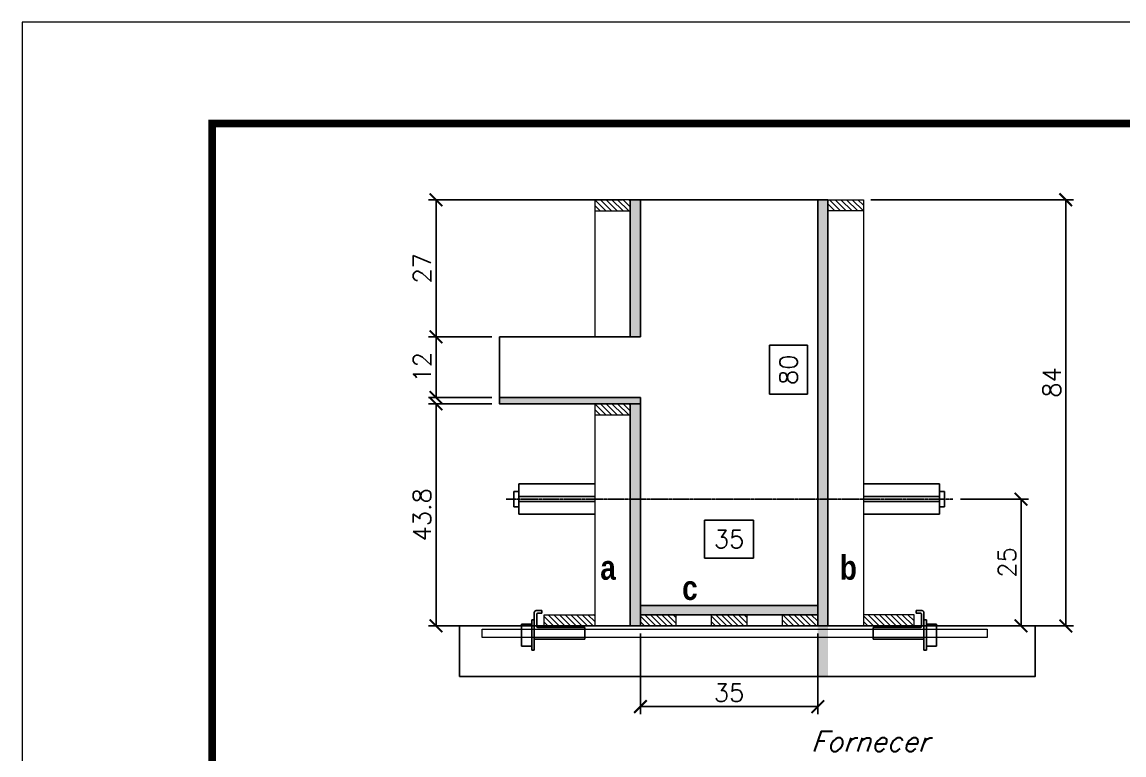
# Model space of a CAD drawing. Extents: x -20960 to -5926, y -2106 to 21915.
# Drawn here: x -10608.5 to -10173.6, y 20477.8 to 20766.8 of the extents above; entities that cross this region are included whole.
import ezdxf

# ---------------------------------------------------------------- set-up
doc = ezdxf.new("R2010")
doc.units = 0
doc.linetypes.add('DASHED', pattern=[0.75, 0.5, -0.25])
doc.linetypes.add('HIDDEN', pattern=[0.375, 0.25, -0.125])
for name, color, linetype in [('barrote', 251, 'Continuous'), ('COTA', 241, 'Continuous'), ('Cota Seção (2x)', 4, 'Continuous'), ('detalhes', 4, 'Continuous'), ('Painéis', 200, 'Continuous'), ('presilha', 1, 'Continuous'), ('TENSOR', 3, 'Continuous'), ('texto', 7, 'Continuous')]:
    doc.layers.add(name, color=color, linetype=linetype)
for name, color, linetype, lineweight in [('CONCRETO', 251, 'Continuous', 25), ('Folhas', 255, 'Continuous', 9), ('Hachura', 251, 'Continuous', 9), ('Madeira', 126, 'Continuous', 18), ('SARRAFO DE PRESSAO', 251, 'DASHED', 9), ('SCO-___-LAJ', 2, 'Continuous', 0)]:
    doc.layers.add(name, color=color, linetype=linetype, lineweight=lineweight)
doc.styles.add('Romans', font='romans.shx')
doc.styles.add('TECNICA', font='techb___.ttf', dxfattribs={"height": 10})
doc.dimstyles.new('Cota Seção (2x)', dxfattribs={"dimtxt": 7, "dimasz": 5, "dimexe": 3, "dimexo": 3, "dimgap": 2, "dimtad": 3, "dimdec": 1, "dimlfac": 0.5, "dimzin": 12, "dimdsep": 46, "dimtxsty": 'Romans', "dimblk": 'ARCHTICK', "dimcen": 0, "dimclrd": 4, "dimclre": 4, "dimclrt": 1, "dimadec": 1, "dimazin": 3, "dimtfac": 1, "dimtdec": 1, "dimtmove": 0, "dimatfit": 3, "dimldrblk": 'OBLIQUE', "dimfxl": 1, "dimtolj": 1, "dimtzin": 12, "dimarcsym": 0})
doc.dimstyles.new('Cota Seção interna', dxfattribs={"dimtxt": 7, "dimasz": 6, "dimexe": 0.18, "dimexo": 2, "dimgap": -4, "dimtad": 3, "dimdec": 1, "dimlfac": 0.5, "dimzin": 12, "dimdsep": 46, "dimtxsty": 'Romans', "dimblk": 'ARCHTICK', "dimcen": 0.09, "dimse1": 1, "dimse2": 1, "dimsd1": 1, "dimsd2": 1, "dimclrd": 180, "dimclre": 5, "dimclrt": 1, "dimadec": 0, "dimazin": 3, "dimtfac": 1, "dimtdec": 1, "dimtofl": 0, "dimtmove": 0, "dimatfit": 3, "dimldrblk": 'ARCHTICK', "dimfxl": 1, "dimtolj": 1, "dimtzin": 0, "dimarcsym": 0})
pattern_1 = [(315, (12615.1926, 12299.082), (1.12253202, 1.12253202), [])]

# ---------------------------------------------------------------- blocks, each defined once
blk = doc.blocks.new('9999999999')
at = {"layer": 'Folhas'}
blk.add_lwpolyline([(98138.98, 34190.21), (99623.98, 34190.21), (99623.98, 35240.21), (98138.98, 35240.21)], close=True, dxfattribs=at)
at = {"layer": 'Folhas', "color": 30, "const_width": 3}
blk.add_lwpolyline([(98213.98, 34230.21), (99583.98, 34230.21), (99583.98, 35200.21), (98213.98, 35200.21)], close=True, dxfattribs=at)
blk = doc.blocks.new('_ArchTick')
at = {"color": 0, "linetype": 'ByBlock', "const_width": 0.15}
blk.add_lwpolyline([(-0.5, -0.5), (0.5, 0.5)], dxfattribs=at)
blk = doc.blocks.new('*D13')
at = {"layer": 'COTA', "color": 4, "lineweight": -2, "transparency": 16777216}
for p, q in [((-10273.48, 20696.73), (-10193.6, 20696.73)), ((-10196.6, 20528.73), (-10196.6, 20696.73)), ((-10257.88, 20528.73), (-10193.6, 20528.73))]:
    blk.add_line(p, q, dxfattribs=at)
at = {"layer": 'Defpoints', "color": 0, "transparency": 16777216}
for p in [(-10276.48, 20696.73), (-10196.6, 20696.73), (-10260.88, 20528.73)]:
    blk.add_point(p, dxfattribs=at)
at = {"layer": 'COTA', "color": 4, "lineweight": -2, "transparency": 16777216, "xscale": 5, "yscale": 5, "zscale": 5}
for p, rotation in [((-10196.6, 20696.73), 90), ((-10196.6, 20528.73), 270)]:
    blk.add_blockref('_ArchTick', p, dxfattribs=dict(at, rotation=rotation))
at = {"layer": 'COTA', "color": 1, "transparency": 16777216, "insert": (-10202.1, 20624.73), "char_height": 7, "attachment_point": 5, "rotation": 90, "style": 'Romans'}
blk.add_mtext('\\A1;84', dxfattribs=at)
blk = doc.blocks.new('_Oblique')
at = {"color": 0, "linetype": 'ByBlock', "lineweight": -2}
blk.add_line((-0.5, -0.5), (0.5, 0.5), dxfattribs=at)
blk = doc.blocks.new('*D14')
at = {"layer": 'Cota Seção (2x)', "color": 180, "lineweight": -2, "transparency": 16777216}
for p, q in [((-10298.48, 20639.39), (-10313.48, 20639.39)), ((-10313.48, 20639.39), (-10313.48, 20620.06)), ((-10298.48, 20620.06), (-10298.48, 20639.39)), ((-10313.48, 20620.06), (-10298.48, 20620.06))]:
    blk.add_line(p, q, dxfattribs=at)
at = {"layer": 'Defpoints', "color": 0, "transparency": 16777216}
for p in [(-10294.48, 20696.73), (-10294.48, 20696.73), (-10294.48, 20536.73)]:
    blk.add_point(p, dxfattribs=at)
at = {"layer": 'Cota Seção (2x)', "color": 1, "transparency": 16777216, "insert": (-10305.98, 20629.73), "char_height": 7, "attachment_point": 5, "rotation": 90, "style": 'Romans'}
blk.add_mtext('\\A1;80', dxfattribs=at)
blk = doc.blocks.new('*D15')
at = {"layer": 'COTA', "color": 4, "lineweight": -2, "transparency": 16777216}
for p, q in [((-10423.08, 20642.73), (-10448.13, 20642.73)), ((-10445.13, 20642.73), (-10445.13, 20618.73)), ((-10423.08, 20618.73), (-10448.13, 20618.73))]:
    blk.add_line(p, q, dxfattribs=at)
at = {"layer": 'Defpoints', "color": 0, "transparency": 16777216}
for p in [(-10420.08, 20642.73), (-10445.13, 20618.73), (-10420.08, 20618.73)]:
    blk.add_point(p, dxfattribs=at)
at = {"layer": 'COTA', "color": 4, "lineweight": -2, "transparency": 16777216, "xscale": 5, "yscale": 5, "zscale": 5}
for p, rotation in [((-10445.13, 20642.73), 90), ((-10445.13, 20618.73), 270)]:
    blk.add_blockref('_ArchTick', p, dxfattribs=dict(at, rotation=rotation))
at = {"layer": 'COTA', "color": 1, "transparency": 16777216, "insert": (-10450.63, 20630.73), "char_height": 7, "attachment_point": 5, "rotation": 90, "style": 'Romans'}
blk.add_mtext('\\A1;12', dxfattribs=at)
blk = doc.blocks.new('*D16')
at = {"layer": 'COTA', "color": 4, "lineweight": -2, "transparency": 16777216}
for p, q in [((-10423.08, 20616.33), (-10448.13, 20616.33)), ((-10445.13, 20616.33), (-10445.13, 20528.73)), ((-10401.08, 20528.73), (-10448.13, 20528.73))]:
    blk.add_line(p, q, dxfattribs=at)
at = {"layer": 'Defpoints', "color": 0, "transparency": 16777216}
for p in [(-10420.08, 20616.33), (-10445.13, 20528.73), (-10398.08, 20528.73)]:
    blk.add_point(p, dxfattribs=at)
at = {"layer": 'COTA', "color": 4, "lineweight": -2, "transparency": 16777216, "xscale": 5, "yscale": 5, "zscale": 5}
for p, rotation in [((-10445.13, 20616.33), 90), ((-10445.13, 20528.73), 270)]:
    blk.add_blockref('_ArchTick', p, dxfattribs=dict(at, rotation=rotation))
at = {"layer": 'COTA', "color": 1, "transparency": 16777216, "insert": (-10450.63, 20572.53), "char_height": 7, "attachment_point": 5, "rotation": 90, "style": 'Romans'}
blk.add_mtext('\\A1;43.8', dxfattribs=at)
blk = doc.blocks.new('PRESILHA METÁLICA 1')
at = {"layer": 'presilha'}
for p, q in [((7.5, 10.64), (7.5, 19.86)), ((12, 21), (8.64, 21)), ((12, 21), (12, 19.5)), ((6, 15.5), (7.5, 15.5)), ((6, -2.5), (6, 15.5)), ((7.5, 15.5), (7.5, -2.5)), ((9, 11.57), (9, 18.93)), ((12, 19.5), (9.57, 19.5)), ((0, 13), (6, 13)), ((0, 13), (0, 0)), ((6, 13), (6, 0)), ((37.5, 11), (9.57, 11)), ((37.5, 11), (37.5, 4.1)), ((6, 0), (0, 0)), ((37.5, 4.1), (7.5, 4.1)), ((7.5, -2.5), (6, -2.5))]:
    blk.add_line(p, q, dxfattribs=at)
for centre, radius, start, end in [((8.64, 19.86), 1.14, 90, 180), ((9.57, 18.93), 0.57, 90, 180), ((9.57, 11.57), 0.57, 180, 270)]:
    blk.add_arc(centre, radius, start, end, dxfattribs=at)
blk = doc.blocks.new('*D17')
at = {"layer": 'COTA', "color": 4, "lineweight": -2, "transparency": 16777216}
for p, q in [((-10364.48, 20525.73), (-10364.48, 20493.9)), ((-10294.48, 20525.73), (-10294.48, 20493.9)), ((-10364.48, 20496.9), (-10294.48, 20496.9))]:
    blk.add_line(p, q, dxfattribs=at)
at = {"layer": 'Defpoints', "color": 0, "transparency": 16777216}
for p in [(-10364.48, 20528.73), (-10294.48, 20528.73), (-10294.48, 20496.9)]:
    blk.add_point(p, dxfattribs=at)
at = {"layer": 'COTA', "color": 4, "lineweight": -2, "transparency": 16777216, "xscale": 5, "yscale": 5, "zscale": 5, "rotation": 180}
blk.add_blockref('_ArchTick', (-10364.48, 20496.9), dxfattribs=at)
at = {"layer": 'COTA', "color": 4, "lineweight": -2, "transparency": 16777216, "xscale": 5, "yscale": 5, "zscale": 5}
blk.add_blockref('_ArchTick', (-10294.48, 20496.9), dxfattribs=at)
at = {"layer": 'COTA', "color": 1, "transparency": 16777216, "insert": (-10329.48, 20502.4), "char_height": 7, "attachment_point": 5, "style": 'Romans'}
blk.add_mtext('\\A1;35', dxfattribs=at)
blk = doc.blocks.new('*D32')
at = {"layer": 'COTA', "color": 4, "lineweight": -2, "transparency": 16777216}
for p, q in [((-10238.17, 20578.73), (-10211.27, 20578.73)), ((-10214.27, 20528.73), (-10214.27, 20578.73)), ((-10253.48, 20528.73), (-10211.27, 20528.73))]:
    blk.add_line(p, q, dxfattribs=at)
at = {"layer": 'Defpoints', "color": 0, "transparency": 16777216}
for p in [(-10241.17, 20578.73), (-10214.27, 20578.73), (-10256.48, 20528.73)]:
    blk.add_point(p, dxfattribs=at)
at = {"layer": 'COTA', "color": 4, "lineweight": -2, "transparency": 16777216, "xscale": 5, "yscale": 5, "zscale": 5}
for p, rotation in [((-10214.27, 20578.73), 90), ((-10214.27, 20528.73), 270)]:
    blk.add_blockref('_ArchTick', p, dxfattribs=dict(at, rotation=rotation))
at = {"layer": 'COTA', "color": 1, "transparency": 16777216, "insert": (-10219.77, 20553.73), "char_height": 7, "attachment_point": 5, "rotation": 90, "style": 'Romans'}
blk.add_mtext('\\A1;25', dxfattribs=at)
blk = doc.blocks.new('*D33')
at = {"layer": 'COTA', "color": 4, "lineweight": -2, "transparency": 16777216}
for p, q in [((-10371.48, 20696.73), (-10448.13, 20696.73)), ((-10445.13, 20642.73), (-10445.13, 20696.73)), ((-10423.08, 20642.73), (-10448.13, 20642.73))]:
    blk.add_line(p, q, dxfattribs=at)
at = {"layer": 'Defpoints', "color": 0, "transparency": 16777216}
for p in [(-10445.13, 20696.73), (-10368.48, 20696.73), (-10420.08, 20642.73)]:
    blk.add_point(p, dxfattribs=at)
at = {"layer": 'COTA', "color": 4, "lineweight": -2, "transparency": 16777216, "xscale": 5, "yscale": 5, "zscale": 5}
for p, rotation in [((-10445.13, 20696.73), 90), ((-10445.13, 20642.73), 270)]:
    blk.add_blockref('_ArchTick', p, dxfattribs=dict(at, rotation=rotation))
at = {"layer": 'COTA', "color": 1, "transparency": 16777216, "insert": (-10450.63, 20669.73), "char_height": 7, "attachment_point": 5, "rotation": 90, "style": 'Romans'}
blk.add_mtext('\\A1;27', dxfattribs=at)
blk = doc.blocks.new('*D30')
at = {"layer": 'Cota Seção (2x)', "color": 180, "lineweight": -2, "transparency": 16777216}
for p, q in [((-10319.81, 20570.44), (-10339.14, 20570.44)), ((-10339.14, 20570.44), (-10339.14, 20555.44)), ((-10319.81, 20555.44), (-10319.81, 20570.44)), ((-10339.14, 20555.44), (-10319.81, 20555.44))]:
    blk.add_line(p, q, dxfattribs=at)
at = {"layer": 'Defpoints', "color": 0, "transparency": 16777216}
for p in [(-10364.48, 20551.44), (-10364.48, 20536.73), (-10294.48, 20536.73)]:
    blk.add_point(p, dxfattribs=at)
at = {"layer": 'Cota Seção (2x)', "color": 1, "transparency": 16777216, "insert": (-10329.48, 20562.94), "char_height": 7, "attachment_point": 5, "style": 'Romans'}
blk.add_mtext('\\A1;35', dxfattribs=at)

msp = doc.modelspace()

# ---------------------------------------------------------------- hatches: boundary and pattern name
at = {"layer": 'Hachura'}
h = msp.add_hatch(dxfattribs=at)
h.set_pattern_fill('ANSI31', color=256, scale=0.5, angle=270, style=0)
h.set_pattern_definition([(315, (12583.1926, 12389.082), (1.12253202, 1.12253202), [])])
h.paths.add_polyline_path([(-10368.48, 20692.33), (-10368.48, 20696.73), (-10382.48, 20696.73), (-10382.48, 20692.33)])
h = msp.add_hatch(color=256, dxfattribs=at)
h.dxf.hatch_style = 1
h.paths.add_polyline_path([(-10368.48, 20642.73), (-10364.48, 20642.73), (-10364.48, 20696.73), (-10368.48, 20696.73)])
h.paths.add_polyline_path([(-10364.48, 20616.33), (-10368.48, 20616.33), (-10368.48, 20558.73), (-10364.48, 20558.73)])
h = msp.add_hatch(color=256, dxfattribs=at)
h.dxf.hatch_style = 1
h.paths.add_polyline_path([(-10290.48, 20696.73), (-10294.48, 20696.73), (-10294.48, 20508.73), (-10290.48, 20508.73)])
h = msp.add_hatch(dxfattribs=at)
h.set_pattern_fill('ANSI31', color=256, scale=0.5, angle=270, style=0)
h.set_pattern_definition([(315, (12615.1926, 12389.082), (1.12253202, 1.12253202), [])])
h.paths.add_polyline_path([(-10290.48, 20692.33), (-10290.48, 20696.73), (-10276.48, 20696.73), (-10276.48, 20692.33)])
h = msp.add_hatch(color=256, dxfattribs=at)
h.dxf.hatch_style = 1
h.paths.add_polyline_path([(-10364.48, 20616.33), (-10364.48, 20618.73), (-10420.08, 20618.73), (-10420.08, 20616.33)])
h = msp.add_hatch(dxfattribs=at)
h.set_pattern_fill('ANSI31', color=256, scale=0.5, angle=270, style=0)
h.set_pattern_definition([(315, (12583.1926, 12308.682), (1.12253202, 1.12253202), [])])
h.paths.add_polyline_path([(-10368.48, 20611.93), (-10368.48, 20616.33), (-10382.48, 20616.33), (-10382.48, 20611.93)])
h = msp.add_hatch(color=256, dxfattribs=at)
h.dxf.hatch_style = 1
h.paths.add_polyline_path([(-10368.48, 20610.33), (-10364.48, 20610.33), (-10364.48, 20528.73), (-10368.48, 20528.73)])
h = msp.add_hatch(color=256, dxfattribs=at)
h.dxf.hatch_style = 1
h.paths.add_polyline_path([(-10294.48, 20533.13), (-10294.48, 20536.73), (-10364.48, 20536.73), (-10364.48, 20533.13)])
h = msp.add_hatch(dxfattribs=at)
h.set_pattern_fill('ANSI31', color=256, scale=0.5, angle=270, style=0)
h.set_pattern_definition([(315, (12583.1926, 12299.082), (1.12253202, 1.12253202), [])])
h.paths.add_polyline_path([(-10402.48, 20528.73), (-10402.48, 20533.13), (-10382.48, 20533.13), (-10382.48, 20528.73)])
h = msp.add_hatch(dxfattribs=at)
h.set_pattern_fill('ANSI31', color=256, scale=0.5, angle=270, style=0)
h.set_pattern_definition([(315, (12583.1926, 12299.082), (1.12253202, 1.12253202), [])])
h.paths.add_polyline_path([(-10364.48, 20528.73), (-10364.48, 20533.13), (-10350.48, 20533.13), (-10350.48, 20528.73)])
h = msp.add_hatch(dxfattribs=at)
h.set_pattern_fill('ANSI31', color=256, scale=0.5, angle=270, style=0)
h.set_pattern_definition([(315, (12611.1926, 12299.082), (1.12253202, 1.12253202), [])])
h.paths.add_polyline_path([(-10336.48, 20528.73), (-10336.48, 20533.13), (-10322.48, 20533.13), (-10322.48, 20528.73)])
h = msp.add_hatch(dxfattribs=at)
h.set_pattern_fill('ANSI31', color=256, scale=0.5, angle=270, style=0)
h.set_pattern_definition(pattern_1)
h.paths.add_polyline_path([(-10294.48, 20528.73), (-10294.48, 20533.13), (-10308.48, 20533.13), (-10308.48, 20528.73)])
h = msp.add_hatch(dxfattribs=at)
h.set_pattern_fill('ANSI31', color=256, scale=0.5, angle=270, style=0)
h.set_pattern_definition(pattern_1)
h.paths.add_polyline_path([(-10256.48, 20528.73), (-10256.48, 20533.13), (-10276.48, 20533.13), (-10276.48, 20528.73)])

# ---------------------------------------------------------------- linework, layer by layer
at = {"ltscale": 3}
for p, q in [((-10414.48, 20581.73), (-10414.48, 20575.73)), ((-10412.48, 20581.73), (-10414.48, 20581.73)), ((-10412.48, 20584.73), (-10412.48, 20572.73)), ((-10412.48, 20584.73), (-10382.48, 20584.73)), ((-10246.48, 20584.73), (-10276.48, 20584.73)), ((-10246.48, 20584.73), (-10246.48, 20572.73)), ((-10244.48, 20581.73), (-10246.48, 20581.73)), ((-10244.48, 20581.73), (-10244.48, 20575.73)), ((-10382.48, 20579.73), (-10412.48, 20579.73)), ((-10382.48, 20577.73), (-10412.48, 20577.73)), ((-10276.48, 20579.73), (-10246.48, 20579.73)), ((-10276.48, 20577.73), (-10246.48, 20577.73)), ((-10412.48, 20575.73), (-10414.48, 20575.73)), ((-10246.48, 20575.73), (-10244.48, 20575.73)), ((-10412.48, 20572.73), (-10382.48, 20572.73)), ((-10246.48, 20572.73), (-10276.48, 20572.73))]:
    msp.add_line(p, q, dxfattribs=at)
at = {"layer": 'barrote'}
msp.add_lwpolyline([(-10435.93, 20508.73), (-10208.75, 20508.73), (-10208.75, 20528.73), (-10435.93, 20528.73)], close=True, dxfattribs=at)
at = {"layer": 'CONCRETO'}
for p, q in [((-10294.48, 20696.73), (-10364.48, 20696.73)), ((-10294.48, 20629.73), (-10294.48, 20696.73)), ((-10294.48, 20696.73), (-10294.48, 20696.73)), ((-10294.48, 20696.73), (-10294.48, 20536.73)), ((-10420.08, 20618.73), (-10420.08, 20642.73)), ((-10420.08, 20642.73), (-10364.48, 20642.73)), ((-10364.48, 20618.73), (-10420.08, 20618.73)), ((-10364.48, 20536.73), (-10364.48, 20618.73)), ((-10294.48, 20536.73), (-10364.48, 20536.73))]:
    msp.add_line(p, q, dxfattribs=at)
at = {"layer": 'Madeira'}
for points in [[(-10368.48, 20692.33), (-10368.48, 20696.73), (-10382.48, 20696.73), (-10382.48, 20692.33)], [(-10368.48, 20696.73), (-10382.48, 20696.73), (-10382.48, 20642.73), (-10368.48, 20642.73)], [(-10290.48, 20692.33), (-10290.48, 20696.73), (-10276.48, 20696.73), (-10276.48, 20692.33)], [(-10290.48, 20696.73), (-10276.48, 20696.73), (-10276.48, 20528.73), (-10290.48, 20528.73)], [(-10368.48, 20611.93), (-10368.48, 20616.33), (-10382.48, 20616.33), (-10382.48, 20611.93)], [(-10368.48, 20616.33), (-10382.48, 20616.33), (-10382.48, 20528.73), (-10368.48, 20528.73)], [(-10402.48, 20528.73), (-10402.48, 20533.13), (-10382.48, 20533.13), (-10382.48, 20528.73)], [(-10364.48, 20528.73), (-10364.48, 20533.13), (-10350.48, 20533.13), (-10350.48, 20528.73)], [(-10336.48, 20528.73), (-10336.48, 20533.13), (-10322.48, 20533.13), (-10322.48, 20528.73)], [(-10294.48, 20528.73), (-10294.48, 20533.13), (-10308.48, 20533.13), (-10308.48, 20528.73)], [(-10256.48, 20528.73), (-10256.48, 20533.13), (-10276.48, 20533.13), (-10276.48, 20528.73)]]:
    msp.add_lwpolyline(points, close=True, dxfattribs=at)
at = {"layer": 'Painéis'}
for points in [[(-10368.48, 20696.73), (-10364.48, 20696.73), (-10364.48, 20642.73), (-10368.48, 20642.73)], [(-10290.48, 20696.73), (-10294.48, 20696.73), (-10294.48, 20528.73), (-10290.48, 20528.73)], [(-10364.48, 20616.33), (-10364.48, 20618.73), (-10420.08, 20618.73), (-10420.08, 20616.33)], [(-10368.48, 20616.33), (-10364.48, 20616.33), (-10364.48, 20528.73), (-10368.48, 20528.73)], [(-10294.48, 20533.13), (-10294.48, 20536.73), (-10364.48, 20536.73), (-10364.48, 20533.13)]]:
    msp.add_lwpolyline(points, close=True, dxfattribs=at)
at = {"layer": 'SCO-___-LAJ', "color": 1}
msp.add_lwpolyline([(-10426.93, 20527.39), (-10227.62, 20527.39), (-10227.62, 20524.19), (-10426.93, 20524.19)], close=True, dxfattribs=at)
at = {"layer": 'TENSOR', "linetype": 'HIDDEN', "ltscale": 0.5}
msp.add_line((-10417.48, 20578.73), (-10241.17, 20578.73), dxfattribs=at)

# ---------------------------------------------------------------- block references
at = {"layer": 'presilha', "yscale": 0.6666666666666666, "zscale": 0.6666666666666666}
for p, xscale in [((-10411.34, 20520.76), 0.6666666666666666), ((-10247.61, 20520.76), -0.6666666666666666)]:
    msp.add_blockref('PRESILHA METÁLICA 1', p, dxfattribs=dict(at, xscale=xscale))
at = {"layer": 'SARRAFO DE PRESSAO', "color": 6, "linetype": 'ByBlock'}
msp.add_blockref('9999999999', (-108747.48, -14473.39), dxfattribs=at)

# ---------------------------------------------------------------- texts
at = {"layer": 'detalhes', "style": 'TECNICA'}
for s, p in [('b', (-10285.76, 20546.92)), ('a', (-10380.3, 20546.93)), ('c', (-10348, 20538.96))]:
    msp.add_text(s, height=9.6, dxfattribs=at).set_placement(p)
at = {"layer": 'texto', "color": 2, "insert": (-10273.99, 20483.24), "char_height": 8, "attachment_point": 5, "style": 'Romans'}
msp.add_mtext('{\\Q19;\\C256;Fornecer}', dxfattribs=at)

# ---------------------------------------------------------------- dimensions: what is measured, and where the dimension line sits
at = {"layer": 'COTA'}
for base, p1, p2, picture, middle in [((-10445.13, 20696.73), (-10420.08, 20642.73), (-10368.48, 20696.73), '*D33', (-10450.63, 20669.73)), ((-10445.13, 20618.73), (-10420.08, 20642.73), (-10420.08, 20618.73), '*D15', (-10450.63, 20630.73)), ((-10445.13, 20528.73), (-10420.08, 20616.33), (-10398.08, 20528.73), '*D16', (-10450.63, 20572.53)), ((-10214.27, 20578.73), (-10256.48, 20528.73), (-10241.17, 20578.73), '*D32', (-10219.77, 20553.73))]:
    dim = msp.add_linear_dim(base=base, p1=p1, p2=p2, angle=90, dimstyle='Cota Seção (2x)', dxfattribs=at)
    dim.commit()
    dim.dimension.update_dxf_attribs({"geometry": picture, "text_midpoint": middle})
dim = msp.add_linear_dim(base=(-10196.6, 20696.73), p1=(-10260.88, 20528.73), p2=(-10276.48, 20696.73), angle=90, dimstyle='Cota Seção (2x)', dxfattribs=at)
dim.commit()
dim.dimension.update_dxf_attribs({"geometry": '*D13', "text_midpoint": (-10196.6, 20624.73), "dimtype": 160})
dim = msp.add_linear_dim(base=(-10294.48, 20496.9), p1=(-10364.48, 20528.73), p2=(-10294.48, 20528.73), dimstyle='Cota Seção (2x)', dxfattribs=at)
dim.commit()
dim.dimension.update_dxf_attribs({"geometry": '*D17', "text_midpoint": (-10329.48, 20502.4)})
at = {"layer": 'Cota Seção (2x)'}
dim = msp.add_linear_dim(base=(-10294.48, 20696.73), p1=(-10294.48, 20536.73), p2=(-10294.48, 20696.73), angle=90, dimstyle='Cota Seção interna', dxfattribs=at)
dim.commit()
dim.dimension.update_dxf_attribs({"geometry": '*D14', "text_midpoint": (-10294.48, 20629.73), "dimtype": 160})
dim = msp.add_linear_dim(base=(-10364.48, 20551.44), p1=(-10294.48, 20536.73), p2=(-10364.48, 20536.73), angle=180, dimstyle='Cota Seção interna', dxfattribs=at)
dim.commit()
dim.dimension.update_dxf_attribs({"geometry": '*D30', "text_midpoint": (-10329.48, 20562.94)})

doc.saveas('drawing.dxf')
